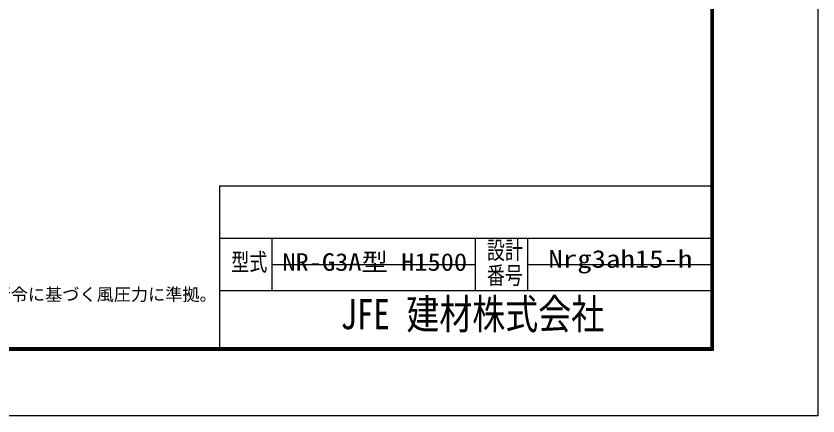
# Model space of a CAD drawing. Units: millimetres, scale not verified. Extents: x -5940 to 5940, y -4200 to 4200.
# Drawn here: x 2875 to 5940, y -4200 to -2670 of the extents above; entities that cross this region are included whole.
import ezdxf
from ezdxf.enums import TextEntityAlignment as Align

# ---------------------------------------------------------------- set-up
doc = ezdxf.new("R2010")
doc.units = ezdxf.units.MM
doc.header["$LTSCALE"] = 20
for name, color, linetype, lineweight in [('0-3_DEFPOINTS', 2, 'Continuous', 25), ('0-8_0', 7, 'Continuous', 25), ('0-C_8部品', 7, 'Continuous', 25), ('0-F_D-TTL-TXT', 2, 'Continuous', 25)]:
    doc.layers.add(name, color=color, linetype=linetype, lineweight=lineweight)
doc.layers.add('0-D_図面名', color=3, linetype='Continuous')
doc.styles.add('ＭＳ ゴシック', font='')
doc.styles.get('ＭＳ ゴシック').set_extended_font_data('MS Gothic')

# ---------------------------------------------------------------- blocks, each defined once
blk = doc.blocks.new('A2_ver14_社名無')
at = {"layer": '0-3_DEFPOINTS'}
for p, q in [((-2106.81, 600), (-1330, 600)), ((-1130, 600), (-430, 600))]:
    blk.add_line(p, q, dxfattribs=at)
at = {"layer": '0-8_0'}
for p, q in [((-2306.81, 900), (-2306.81, 280)), ((-2306.81, 900), (-430, 900)), ((-2306.81, 700), (-430, 700)), ((-2106.81, 700), (-2106.81, 500)), ((-1330, 700), (-1330, 500)), ((-1130, 700), (-1130, 500)), ((-2306.81, 500), (-430, 500))]:
    blk.add_line(p, q, dxfattribs=at)
at = {"layer": '0-8_0', "color": 3}
blk.add_lwpolyline([(-11900, 8420), (-20, 8420), (-20, 20), (-11900, 20)], close=True, dxfattribs=at)
at = {"layer": '0-8_0'}
for points in [[(-11500, 8170), (-420, 8170), (-420, 270), (-11500, 270)], [(-11497.5, 8167.5), (-422.5, 8167.5), (-422.5, 272.5), (-11497.5, 272.5)], [(-11495, 8165), (-425, 8165), (-425, 275), (-11495, 275)], [(-11492.5, 8162.5), (-427.5, 8162.5), (-427.5, 277.5), (-11492.5, 277.5)], [(-11490, 8160), (-430, 8160), (-430, 280), (-11490, 280)]]:
    blk.add_lwpolyline(points, close=True, dxfattribs=at)
at = {"layer": '0-8_0', "style": 'ＭＳ ゴシック', "width": 0.75}
for s, p in [('設計', (-1285.43, 599.8)), ('型式', (-2262.24, 554.81)), ('番号', (-1285.43, 503.8))]:
    blk.add_text(s, height=67.3, dxfattribs=at).set_placement(p, align=Align.BOTTOM_LEFT)

msp = doc.modelspace()

# ---------------------------------------------------------------- block references
at = {"layer": '0-C_8部品'}
msp.add_blockref('A2_ver14_社名無', (5960, -4220), dxfattribs=at)

# ---------------------------------------------------------------- texts
at = {"layer": '0-D_図面名', "style": 'ＭＳ ゴシック'}
for s, height, width, p in [('NR-G3A型 H1500', 67.35, 1.1, (3893.17, -3664.97)), ('Nrg3ah15-h', 67.35, 1.2, (4909.96, -3653.3)), ('JFE 建材株式会社', 115.5, 0.8, (4115.33, -3902.73))]:
    msp.add_text(s, height=height, dxfattribs=dict(at, width=width)).set_placement(p, align=Align.BOTTOM_LEFT)
at = {"layer": '0-F_D-TTL-TXT', "color": 7, "style": 'ＭＳ ゴシック'}
msp.add_text('（設計条件）風荷重：昭和57年改正 建築基準法・同施行令に基づく風圧力に準拠。', height=48.09, dxfattribs=at).set_placement((1182.58, -3773.6), align=Align.BOTTOM_LEFT)

doc.saveas('drawing.dxf')
